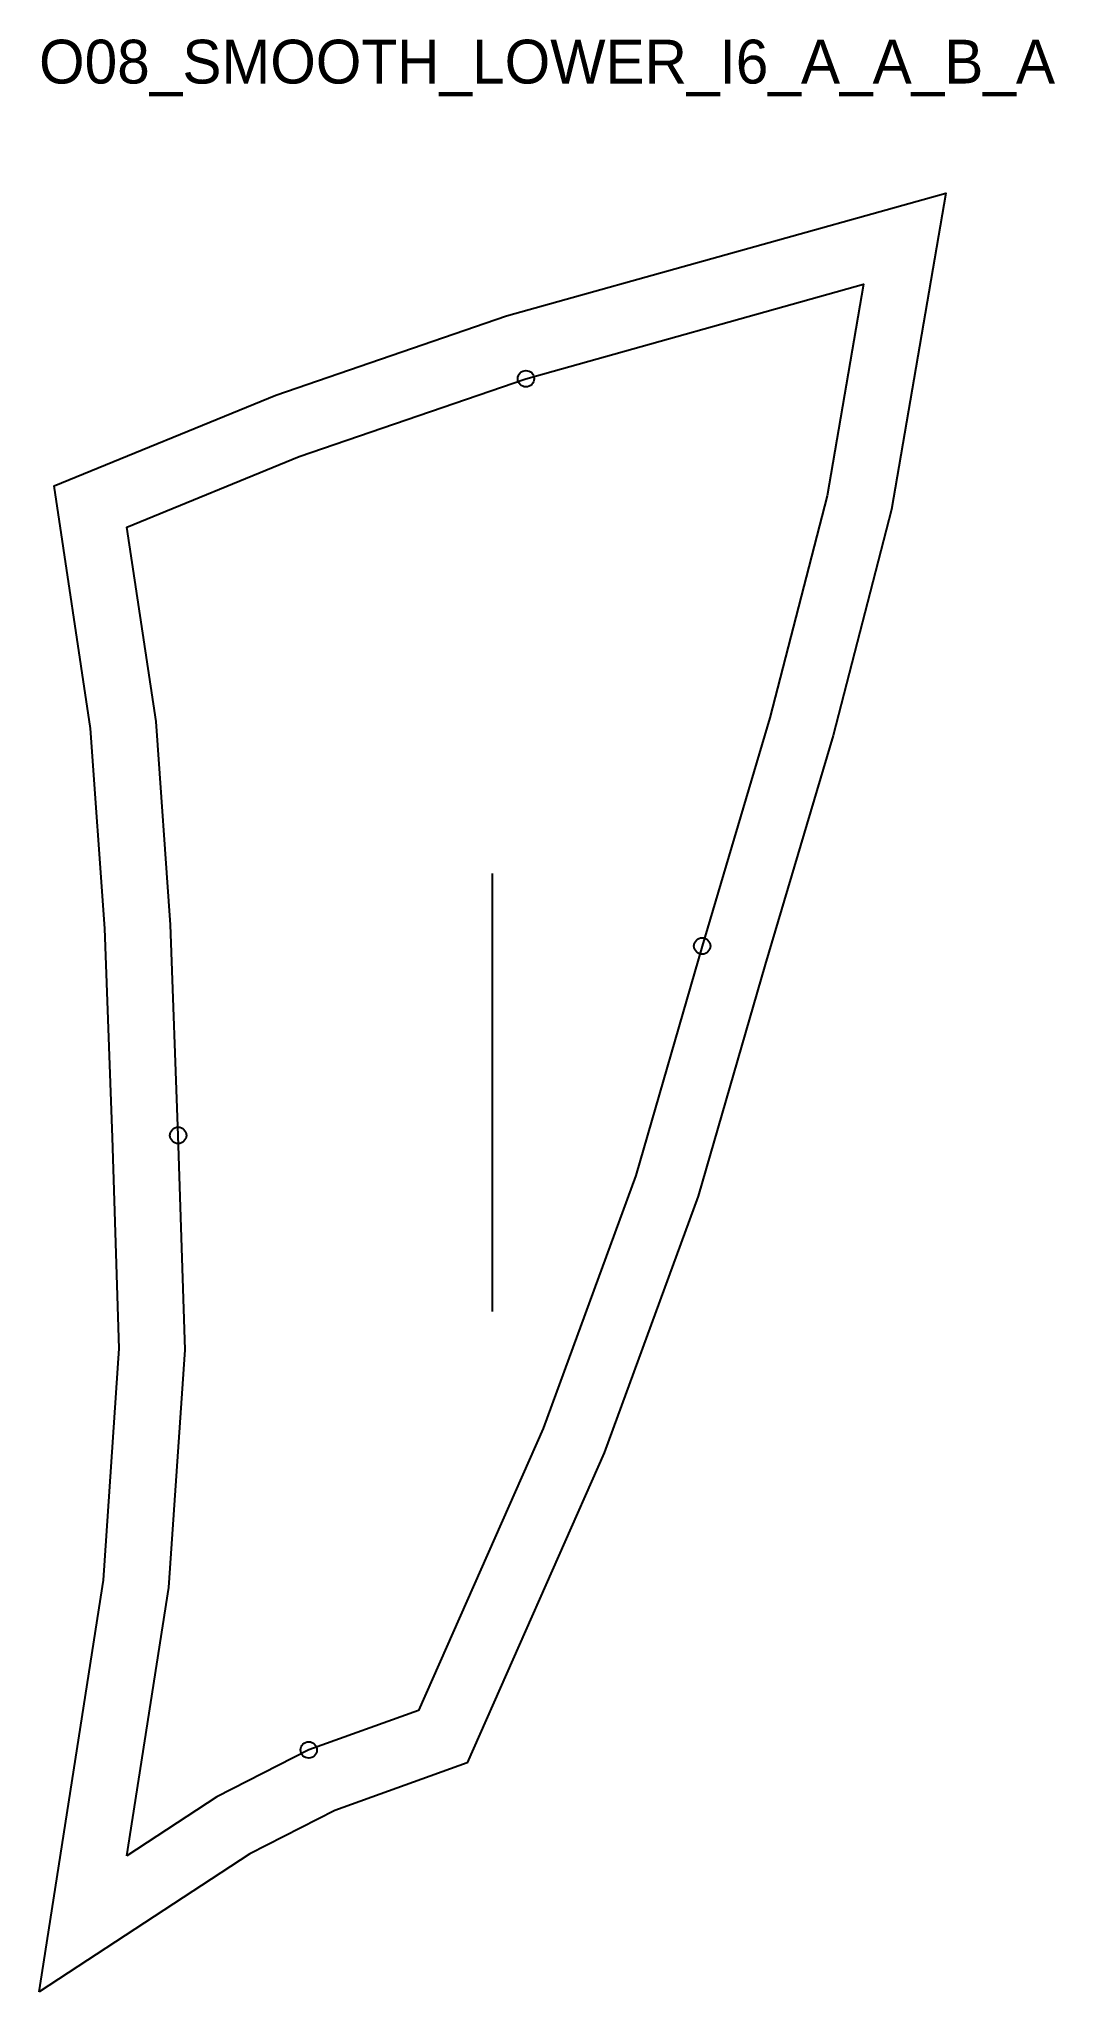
# Model space of a CAD drawing. Header units: millimetres. Extents: x -16 to 169, y -25 to 332.
import ezdxf

# ---------------------------------------------------------------- set-up
doc = ezdxf.new("R2010")
doc.units = ezdxf.units.MM
for name, color, linetype in [('CUT', 1, 'Continuous'), ('GRAIN', 3, 'Continuous'), ('ID', 7, 'Continuous'), ('NOTCH', 2, 'Continuous'), ('SEAM', 5, 'Continuous')]:
    doc.layers.add(name, color=color, linetype=linetype)

msp = doc.modelspace()

# ---------------------------------------------------------------- linework, layer by layer
at = {"layer": 'CUT'}
msp.add_lwpolyline([(-16.03, -24.85), (-4.29, 50.32), (-1.37, 92.64), (-2.62, 131.16), (-3.99, 169.35), (-6.61, 205.84), (-13.27, 250.16), (27.22, 266.75), (69.3, 281.2), (149.56, 303.65), (139.62, 245.85), (128.98, 204.6), (116.57, 162.77), (104.32, 120.49), (87.17, 73.57), (62.14, 16.98), (38, 8.31), (22.46, 0.37), (-16.03, -24.85)], close=True, dxfattribs=at)
at = {"layer": 'GRAIN'}
msp.add_line((66.77, 99.4), (66.77, 179.4), dxfattribs=at)
at = {"layer": 'NOTCH'}
for centre in [(72.87, 269.74), (105.05, 166.15), (9.37, 131.57), (33.22, 19.34)]:
    msp.add_circle(centre, 1.5, dxfattribs=at)
at = {"layer": 'SEAM'}
msp.add_lwpolyline([(0, 0), (7.65, 48.98), (10.64, 92.42), (9.37, 131.57), (8, 169.99), (5.33, 207.17), (0, 242.63), (31.45, 255.51), (72.87, 269.74), (134.52, 286.98), (127.87, 248.37), (117.41, 207.8), (105.05, 166.15), (92.91, 124.22), (76.03, 78.06), (53.24, 26.54), (33.22, 19.34), (16.42, 10.76)], close=True, dxfattribs=at)

# ---------------------------------------------------------------- texts
at = {"layer": 'ID'}
msp.add_text('O08_SMOOTH_LOWER_I6_A_A_B_A', height=8, dxfattribs=at).set_placement((-16.03, 323.65))

doc.saveas('drawing.dxf')
